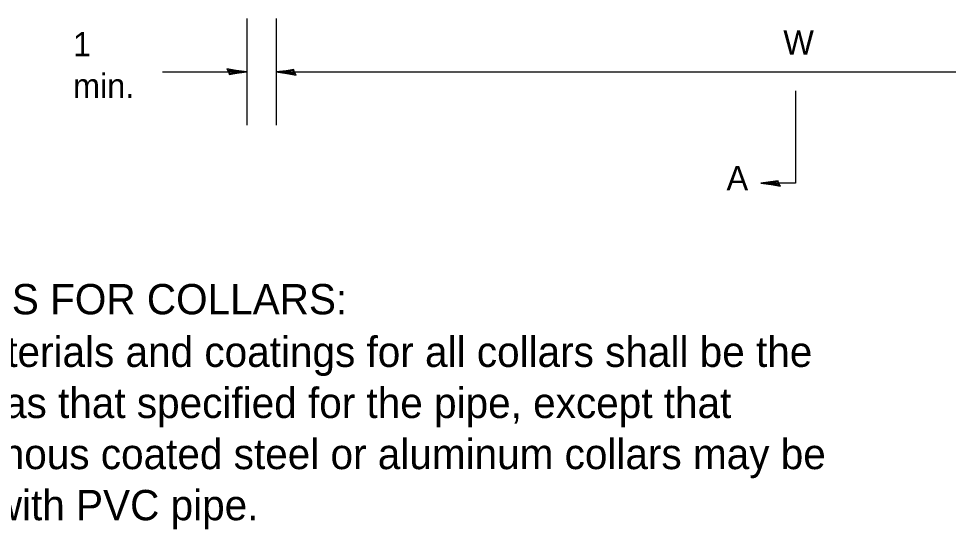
# Model space of a CAD drawing. Extents: x 0 to 2.83, y 0 to 1.83.
# Drawn here: x 0.4288 to 0.8764, y 1.0168 to 1.2625 of the extents above; entities that cross this region are included whole.
import ezdxf

# ---------------------------------------------------------------- set-up
doc = ezdxf.new("R2010")
doc.units = 0
for name, color, linetype in [('RD_Pr_Roadway_Dimensions', 7, 'Continuous'), ('RD_Pr_Roadway_Notes', 7, 'Continuous'), ('SH_General_Details', 7, 'Continuous')]:
    doc.layers.add(name, color=color, linetype=linetype)

msp = doc.modelspace()

# ---------------------------------------------------------------- linework, layer by layer
at = {"layer": 'RD_Pr_Roadway_Dimensions'}
for p, q in [((0.5386, 1.26248), (0.5386, 1.21122)), ((0.55277, 1.26248), (0.55277, 1.21122)), ((0.49797, 1.23682), (0.5386, 1.23682)), ((0.55277, 1.23682), (1.07194, 1.23682))]:
    msp.add_line(p, q, dxfattribs=at)
msp.add_lwpolyline([(0.56154, 1.23669), (0.56124, 1.238), (0.55754, 1.23743), (0.55277, 1.23682), (0.55786, 1.23612), (0.56231, 1.23534), (0.56154, 1.23669), (0.56114, 1.23755), (0.55598, 1.23681), (0.56163, 1.23582), (0.56079, 1.23693), (0.55841, 1.23678), (0.56069, 1.23643)], dxfattribs=at)
at = {"layer": 'RD_Pr_Roadway_Notes'}
for p, q in [((0.80269, 1.22778), (0.80269, 1.18331)), ((0.80269, 1.18331), (0.78603, 1.18331))]:
    msp.add_line(p, q, dxfattribs=at)
msp.add_lwpolyline([(0.79479, 1.18319), (0.79449, 1.18449), (0.79079, 1.18392), (0.78602, 1.18331), (0.79111, 1.18262), (0.79557, 1.18183), (0.79479, 1.18319), (0.7944, 1.18405), (0.78923, 1.18331), (0.79488, 1.18232), (0.79404, 1.18343), (0.79167, 1.18328), (0.79395, 1.18293)], dxfattribs=at)
at = {"layer": 'SH_General_Details'}
msp.add_lwpolyline([(0.52984, 1.23695), (0.53014, 1.23564), (0.53384, 1.23621), (0.53861, 1.23682), (0.53352, 1.23752), (0.52906, 1.2383), (0.52984, 1.23695), (0.53023, 1.23608), (0.5354, 1.23682), (0.52975, 1.23782), (0.53059, 1.2367), (0.53296, 1.23685), (0.53068, 1.2372)], dxfattribs=at)

# ---------------------------------------------------------------- texts
at = {"layer": 'RD_Pr_Roadway_Dimensions'}
for s, height, p in [('1', 0.01167, (0.45496, 1.24433)), ('W', 0.01167, (0.79688, 1.2452)), ('min.', 0.011667, (0.45496, 1.22433))]:
    msp.add_text(s, height=height, dxfattribs=at).set_placement(p)
at = {"layer": 'RD_Pr_Roadway_Notes'}
for s, height, p in [('A', 0.01167, (0.76958, 1.17993)), ('NOTES FOR COLLARS:', 0.0145817, (0.37133, 1.12024)), ('1.  Materials and coatings for all collars shall be the', 0.0145833, (0.36861, 1.09493)), ('same as that specified for the pipe, except that', 0.0145833, (0.36861, 1.07035)), ('bituminous coated steel or aluminum collars may be', 0.0145833, (0.36861, 1.04577)), ('used with PVC pipe.', 0.0145833, (0.36861, 1.02118))]:
    msp.add_text(s, height=height, dxfattribs=at).set_placement(p)

doc.saveas('drawing.dxf')
